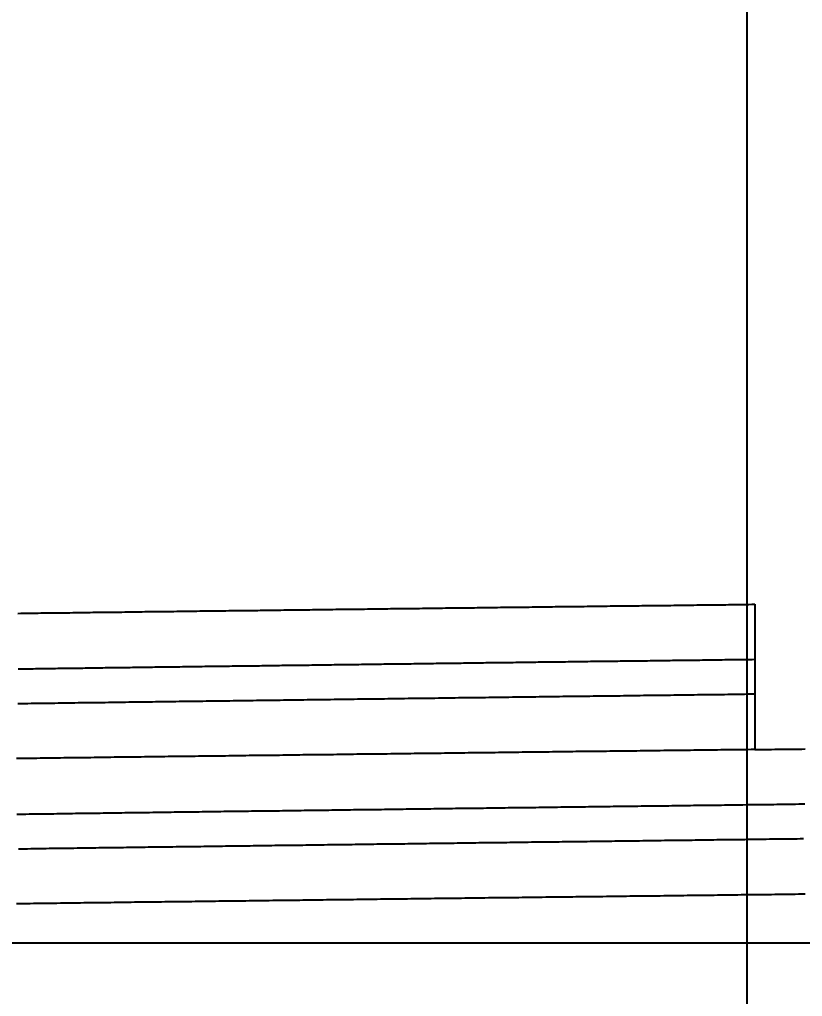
# Model space of a CAD drawing. Header units: millimetres. Extents: x 0 to 5600, y -67 to 2530.
# Drawn here: x 4138.43 to 4146.72, y 874.2 to 884.56 of the extents above; entities that cross this region are included whole.
import ezdxf
from ezdxf.lldxf.tags import DXFTag

# ---------------------------------------------------------------- set-up
doc = ezdxf.new("R2010")
doc.units = ezdxf.units.MM
for name, color, linetype in [('내부선 및 부속', 4, 'Continuous'), ('중심선', 1, 'DASHED'), ('치수선', 7, 'Continuous')]:
    doc.layers.add(name, color=color, linetype=linetype)
doc.styles.add('____', font='')
doc.styles.get('____').set_extended_font_data('굴림')
tags = doc.linetypes.add('DASHDOT', pattern=[70, 31, -13, 13, -13]).pattern_tags.tags
tags[10:11] = [DXFTag(74, 4), DXFTag(75, 0), DXFTag(340, '0'), DXFTag(46, 0.0), DXFTag(50, 0.0), DXFTag(44, 0.0), DXFTag(45, 0.0)]
tags[8:9] = [DXFTag(74, 4), DXFTag(75, 0), DXFTag(340, '0'), DXFTag(46, 0.0), DXFTag(50, 0.0), DXFTag(44, 0.0), DXFTag(45, 0.0)]
tags[6:7] = [DXFTag(74, 4), DXFTag(75, 0), DXFTag(340, '0'), DXFTag(46, 0.0), DXFTag(50, 0.0), DXFTag(44, 0.0), DXFTag(45, 0.0)]
tags[4:5] = [DXFTag(74, 4), DXFTag(75, 0), DXFTag(340, '0'), DXFTag(46, 0.0), DXFTag(50, 0.0), DXFTag(44, 0.0), DXFTag(45, 0.0)]
tags = doc.linetypes.add('DASHED', pattern=[25.72, 12.86, -12.86]).pattern_tags.tags
tags[6:7] = [DXFTag(74, 4), DXFTag(75, 0), DXFTag(340, '0'), DXFTag(46, 0.0), DXFTag(50, 0.0), DXFTag(44, 0.0), DXFTag(45, 0.0)]
tags[4:5] = [DXFTag(74, 4), DXFTag(75, 0), DXFTag(340, '0'), DXFTag(46, 0.0), DXFTag(50, 0.0), DXFTag(44, 0.0), DXFTag(45, 0.0)]
doc.dimstyles.new('MSADIM', dxfattribs={"dimtxt": 33, "dimasz": 17, "dimexe": 10, "dimexo": 7.5, "dimgap": 10, "dimtad": 0, "dimtih": 1, "dimtoh": 1, "dimdec": 0, "dimzin": 1, "dimdsep": 46, "dimtxsty": '____', "dimcen": 11.25, "dimadec": 0, "dimazin": 0, "dimtfac": 1, "dimtdec": 0, "dimtix": 1, "dimtmove": 0, "dimatfit": 3, "dimfxl": 1, "dimtolj": 1, "dimtzin": 1, "dimarcsym": 0})

# ---------------------------------------------------------------- blocks, each defined once
blk = doc.blocks.new('*D10')
at = {"layer": '치수선', "color": 0, "linetype": 'Continuous', "lineweight": -2, "transparency": 16777216}
for p, q in [((3996.713, 930.2), (3855.18, 930.2)), ((3865.18, 913.2), (3865.18, 603.033)), ((3865.18, 247.2), (3865.18, 557.367)), ((4163.713, 230.2), (3855.18, 230.2))]:
    blk.add_line(p, q, dxfattribs=at)
at = {"layer": '치수선', "color": 0, "linetype": 'Continuous', "transparency": 16777216}
for points in [[(3862.347, 913.2), (3868.014, 913.2), (3865.18, 930.2)], [(3862.347, 247.2), (3868.014, 247.2), (3865.18, 230.2)]]:
    blk.add_solid(points, dxfattribs=at)
at = {"layer": '치수선', "color": 0, "linetype": 'Continuous', "transparency": 16777216, "insert": (3865.18, 580.2), "char_height": 25, "attachment_point": 5, "style": '____'}
blk.add_mtext('\\A1;700', dxfattribs=at)

msp = doc.modelspace()

# ---------------------------------------------------------------- linework, layer by layer
at = {"layer": '내부선 및 부속', "linetype": 'Continuous'}
for p, q in [((4146.214, 878.36), (4146.214, 876.82)), ((4167.113, 874.767), (4125.315, 874.767))]:
    msp.add_line(p, q, dxfattribs=at)
at = {"layer": '내부선 및 부속', "linetype": 'Continuous', "flags": 128}
for points in [[(4138.409, 878.264), (4138.439, 878.265), (4138.47, 878.265), (4138.5, 878.266), (4138.531, 878.266), (4138.562, 878.266), (4138.592, 878.267), (4138.623, 878.267), (4138.653, 878.268), (4138.684, 878.268), (4138.715, 878.268), (4138.745, 878.269), (4138.776, 878.269), (4138.807, 878.27), (4138.837, 878.27), (4138.868, 878.27), (4138.898, 878.271), (4138.929, 878.271), (4138.96, 878.271), (4138.99, 878.272), (4139.021, 878.272), (4139.051, 878.273), (4139.082, 878.273), (4139.113, 878.273), (4139.143, 878.274), (4139.174, 878.274), (4139.204, 878.275), (4139.235, 878.275), (4139.266, 878.275), (4139.296, 878.276), (4139.327, 878.276), (4139.357, 878.277), (4139.388, 878.277), (4139.419, 878.277), (4139.449, 878.278), (4139.48, 878.278), (4139.511, 878.278), (4139.541, 878.279), (4139.572, 878.279), (4139.602, 878.28), (4139.633, 878.28), (4139.664, 878.28), (4139.694, 878.281), (4139.725, 878.281), (4139.755, 878.282), (4139.786, 878.282), (4139.817, 878.282), (4139.847, 878.283), (4139.878, 878.283), (4139.908, 878.283), (4139.939, 878.284), (4139.97, 878.284), (4140, 878.285), (4140.031, 878.285), (4140.061, 878.285), (4140.092, 878.286), (4140.123, 878.286), (4140.153, 878.287), (4140.184, 878.287), (4140.214, 878.287), (4140.245, 878.288), (4140.276, 878.288), (4140.306, 878.288), (4140.337, 878.289), (4140.368, 878.289), (4140.398, 878.29), (4140.429, 878.29), (4140.459, 878.29), (4140.49, 878.291), (4140.521, 878.291), (4140.551, 878.292), (4140.582, 878.292), (4140.612, 878.292), (4140.643, 878.293), (4140.674, 878.293), (4140.704, 878.293), (4140.735, 878.294), (4140.765, 878.294), (4140.796, 878.295), (4140.827, 878.295), (4140.857, 878.295), (4140.888, 878.296), (4140.918, 878.296), (4140.949, 878.296), (4140.98, 878.297), (4140.98, 878.297), (4141.01, 878.297), (4141.041, 878.298), (4141.072, 878.298), (4141.102, 878.298), (4141.133, 878.299), (4141.163, 878.299), (4141.194, 878.299), (4141.225, 878.3), (4141.255, 878.3), (4141.286, 878.301), (4141.316, 878.301), (4141.347, 878.301), (4141.378, 878.302), (4141.408, 878.302), (4141.439, 878.302), (4141.469, 878.303), (4141.5, 878.303), (4141.531, 878.304), (4141.561, 878.304), (4141.592, 878.304), (4141.622, 878.305), (4141.653, 878.305), (4141.684, 878.305), (4141.714, 878.306), (4141.745, 878.306), (4141.776, 878.307), (4141.806, 878.307), (4141.837, 878.307), (4141.867, 878.308), (4141.898, 878.308), (4141.929, 878.308), (4141.959, 878.309), (4141.99, 878.309), (4142.02, 878.31), (4142.051, 878.31), (4142.082, 878.31), (4142.112, 878.311), (4142.143, 878.311), (4142.173, 878.311), (4142.204, 878.312), (4142.235, 878.312), (4142.265, 878.313), (4142.296, 878.313), (4142.326, 878.313), (4142.357, 878.314), (4142.388, 878.314), (4142.418, 878.314), (4142.449, 878.315), (4142.48, 878.315), (4142.51, 878.316), (4142.541, 878.316), (4142.571, 878.316), (4142.602, 878.317), (4142.633, 878.317), (4142.663, 878.317), (4142.694, 878.318), (4142.724, 878.318), (4142.755, 878.319), (4142.786, 878.319), (4142.816, 878.319), (4142.847, 878.32), (4142.877, 878.32), (4142.908, 878.32), (4142.939, 878.321), (4142.969, 878.321), (4143, 878.321), (4143.03, 878.322), (4143.061, 878.322), (4143.092, 878.323), (4143.122, 878.323), (4143.153, 878.323), (4143.184, 878.324), (4143.214, 878.324), (4143.245, 878.324), (4143.275, 878.325), (4143.306, 878.325), (4143.337, 878.326), (4143.367, 878.326), (4143.398, 878.326), (4143.428, 878.327), (4143.459, 878.327), (4143.49, 878.327), (4143.52, 878.328), (4143.551, 878.328), (4143.581, 878.328), (4143.612, 878.329), (4143.643, 878.329), (4143.673, 878.33), (4143.704, 878.33), (4143.734, 878.33), (4143.765, 878.331), (4143.796, 878.331), (4143.826, 878.331), (4143.857, 878.332), (4143.887, 878.332), (4143.918, 878.333), (4143.949, 878.333), (4143.979, 878.333), (4144.01, 878.334), (4144.041, 878.334), (4144.041, 878.334), (4144.071, 878.334), (4144.102, 878.335), (4144.132, 878.335), (4144.163, 878.335), (4144.194, 878.336), (4144.224, 878.336), (4144.255, 878.337), (4144.285, 878.337), (4144.316, 878.337), (4144.347, 878.338), (4144.377, 878.338), (4144.408, 878.338), (4144.438, 878.339), (4144.469, 878.339), (4144.5, 878.34), (4144.53, 878.34), (4144.561, 878.34), (4144.591, 878.341), (4144.622, 878.341), (4144.653, 878.341), (4144.683, 878.342), (4144.714, 878.342), (4144.745, 878.342), (4144.775, 878.343), (4144.806, 878.343), (4144.836, 878.344), (4144.867, 878.344), (4144.898, 878.344), (4144.928, 878.345), (4144.959, 878.345), (4144.989, 878.345), (4145.02, 878.346), (4145.051, 878.346), (4145.081, 878.346), (4145.112, 878.347), (4145.142, 878.347), (4145.173, 878.348), (4145.204, 878.348), (4145.234, 878.348), (4145.265, 878.349), (4145.295, 878.349), (4145.326, 878.349), (4145.357, 878.35), (4145.387, 878.35), (4145.418, 878.35), (4145.449, 878.351), (4145.479, 878.351), (4145.51, 878.352), (4145.54, 878.352), (4145.571, 878.352), (4145.602, 878.353), (4145.632, 878.353), (4145.663, 878.353), (4145.693, 878.354), (4145.724, 878.354), (4145.755, 878.355), (4145.785, 878.355), (4145.816, 878.355), (4145.846, 878.356), (4145.877, 878.356), (4145.908, 878.356), (4145.938, 878.357), (4145.969, 878.357), (4145.999, 878.357), (4146.03, 878.358), (4146.061, 878.358), (4146.091, 878.359), (4146.122, 878.359), (4146.153, 878.359), (4146.183, 878.36), (4146.214, 878.36), (4146.214, 878.36)], [(4146.214, 877.774), (4146.187, 877.773), (4146.161, 877.773), (4146.135, 877.773), (4146.108, 877.772), (4146.082, 877.772), (4146.056, 877.772), (4146.029, 877.771), (4146.003, 877.771), (4145.976, 877.771), (4145.95, 877.77), (4145.924, 877.77), (4145.897, 877.77), (4145.871, 877.769), (4145.845, 877.769), (4145.818, 877.769), (4145.792, 877.768), (4145.766, 877.768), (4145.739, 877.768), (4145.713, 877.767), (4145.687, 877.767), (4145.66, 877.767), (4145.634, 877.766), (4145.607, 877.766), (4145.581, 877.766), (4145.555, 877.765), (4145.528, 877.765), (4145.502, 877.765), (4145.476, 877.764), (4145.449, 877.764), (4145.423, 877.764), (4145.397, 877.763), (4145.37, 877.763), (4145.344, 877.763), (4145.317, 877.762), (4145.291, 877.762), (4145.265, 877.762), (4145.238, 877.761), (4145.212, 877.761), (4145.186, 877.761), (4145.159, 877.76), (4145.133, 877.76), (4145.107, 877.76), (4145.08, 877.759), (4145.054, 877.759), (4145.028, 877.759), (4145.001, 877.758), (4144.975, 877.758), (4144.948, 877.758), (4144.922, 877.757), (4144.896, 877.757), (4144.869, 877.757), (4144.843, 877.756), (4144.817, 877.756), (4144.79, 877.756), (4144.764, 877.755), (4144.738, 877.755), (4144.711, 877.755), (4144.685, 877.754), (4144.658, 877.754), (4144.632, 877.754), (4144.606, 877.753), (4144.579, 877.753), (4144.553, 877.753), (4144.527, 877.752), (4144.5, 877.752), (4144.474, 877.752), (4144.448, 877.751), (4144.421, 877.751), (4144.395, 877.751), (4144.369, 877.75), (4144.342, 877.75), (4144.316, 877.75), (4144.289, 877.749), (4144.263, 877.749), (4144.237, 877.749), (4144.21, 877.748), (4144.184, 877.748), (4144.158, 877.748), (4144.131, 877.747), (4144.105, 877.747), (4144.079, 877.747), (4144.052, 877.746), (4144.026, 877.746), (4143.999, 877.746), (4143.973, 877.745), (4143.947, 877.745), (4143.92, 877.745), (4143.894, 877.744), (4143.868, 877.744), (4143.841, 877.744), (4143.815, 877.743), (4143.789, 877.743), (4143.762, 877.743), (4143.736, 877.742), (4143.71, 877.742), (4143.683, 877.742), (4143.657, 877.741), (4143.63, 877.741), (4143.604, 877.741), (4143.578, 877.74), (4143.578, 877.74), (4143.551, 877.74), (4143.525, 877.74), (4143.499, 877.739), (4143.472, 877.739), (4143.446, 877.739), (4143.42, 877.738), (4143.393, 877.738), (4143.367, 877.738), (4143.34, 877.737), (4143.314, 877.737), (4143.288, 877.737), (4143.261, 877.736), (4143.235, 877.736), (4143.209, 877.736), (4143.182, 877.735), (4143.156, 877.735), (4143.13, 877.735), (4143.103, 877.734), (4143.077, 877.734), (4143.051, 877.733), (4143.024, 877.733), (4142.998, 877.733), (4142.971, 877.732), (4142.945, 877.732), (4142.919, 877.732), (4142.892, 877.731), (4142.866, 877.731), (4142.84, 877.731), (4142.813, 877.73), (4142.787, 877.73), (4142.761, 877.73), (4142.734, 877.729), (4142.708, 877.729), (4142.681, 877.729), (4142.655, 877.728), (4142.629, 877.728), (4142.602, 877.728), (4142.576, 877.727), (4142.55, 877.727), (4142.523, 877.727), (4142.497, 877.726), (4142.471, 877.726), (4142.444, 877.726), (4142.418, 877.725), (4142.392, 877.725), (4142.365, 877.725), (4142.339, 877.724), (4142.312, 877.724), (4142.286, 877.724), (4142.26, 877.723), (4142.233, 877.723), (4142.207, 877.723), (4142.181, 877.722), (4142.154, 877.722), (4142.128, 877.722), (4142.102, 877.721), (4142.075, 877.721), (4142.049, 877.721), (4142.022, 877.72), (4141.996, 877.72), (4141.97, 877.72), (4141.943, 877.719), (4141.917, 877.719), (4141.891, 877.719), (4141.864, 877.718), (4141.838, 877.718), (4141.812, 877.718), (4141.785, 877.717), (4141.759, 877.717), (4141.732, 877.716), (4141.706, 877.716), (4141.68, 877.716), (4141.653, 877.715), (4141.627, 877.715), (4141.601, 877.715), (4141.574, 877.714), (4141.548, 877.714), (4141.522, 877.714), (4141.495, 877.713), (4141.469, 877.713), (4141.443, 877.713), (4141.416, 877.712), (4141.39, 877.712), (4141.363, 877.712), (4141.337, 877.711), (4141.311, 877.711), (4141.284, 877.711), (4141.258, 877.71), (4141.232, 877.71), (4141.205, 877.71), (4141.179, 877.709), (4141.153, 877.709), (4141.126, 877.709), (4141.1, 877.708), (4141.073, 877.708), (4141.047, 877.708), (4141.021, 877.707), (4140.994, 877.707), (4140.968, 877.706), (4140.942, 877.706), (4140.942, 877.706), (4140.915, 877.706), (4140.889, 877.705), (4140.863, 877.705), (4140.836, 877.705), (4140.81, 877.704), (4140.784, 877.704), (4140.757, 877.704), (4140.731, 877.703), (4140.704, 877.703), (4140.678, 877.703), (4140.652, 877.702), (4140.625, 877.702), (4140.599, 877.702), (4140.573, 877.701), (4140.546, 877.701), (4140.52, 877.701), (4140.494, 877.7), (4140.467, 877.7), (4140.441, 877.7), (4140.414, 877.699), (4140.388, 877.699), (4140.362, 877.698), (4140.335, 877.698), (4140.309, 877.698), (4140.283, 877.697), (4140.256, 877.697), (4140.23, 877.697), (4140.204, 877.696), (4140.177, 877.696), (4140.151, 877.696), (4140.125, 877.695), (4140.098, 877.695), (4140.072, 877.695), (4140.045, 877.694), (4140.019, 877.694), (4139.993, 877.694), (4139.966, 877.693), (4139.94, 877.693), (4139.914, 877.692), (4139.887, 877.692), (4139.861, 877.692), (4139.835, 877.691), (4139.808, 877.691), (4139.782, 877.691), (4139.755, 877.69), (4139.729, 877.69), (4139.703, 877.69), (4139.676, 877.689), (4139.65, 877.689), (4139.624, 877.689), (4139.597, 877.688), (4139.571, 877.688), (4139.545, 877.688), (4139.518, 877.687), (4139.492, 877.687), (4139.466, 877.686), (4139.439, 877.686), (4139.413, 877.686), (4139.386, 877.685), (4139.36, 877.685), (4139.334, 877.685), (4139.307, 877.684), (4139.281, 877.684), (4139.255, 877.684), (4139.228, 877.683), (4139.202, 877.683), (4139.176, 877.683), (4139.149, 877.682), (4139.123, 877.682), (4139.096, 877.681), (4139.07, 877.681), (4139.044, 877.681), (4139.017, 877.68), (4138.991, 877.68), (4138.965, 877.68), (4138.938, 877.679), (4138.912, 877.679), (4138.886, 877.679), (4138.859, 877.678), (4138.833, 877.678), (4138.807, 877.677), (4138.78, 877.677), (4138.754, 877.677), (4138.727, 877.676), (4138.701, 877.676), (4138.675, 877.676), (4138.648, 877.675), (4138.622, 877.675), (4138.596, 877.675), (4138.569, 877.674), (4138.543, 877.674), (4138.517, 877.674), (4138.49, 877.673), (4138.464, 877.673), (4138.437, 877.672), (4138.411, 877.672)], [(4146.214, 877.406), (4146.178, 877.406), (4146.142, 877.406), (4146.107, 877.405), (4146.071, 877.405), (4146.035, 877.404), (4146, 877.404), (4145.964, 877.403), (4145.929, 877.403), (4145.893, 877.402), (4145.857, 877.402), (4145.822, 877.401), (4145.786, 877.401), (4145.75, 877.401), (4145.715, 877.4), (4145.679, 877.4), (4145.643, 877.399), (4145.608, 877.399), (4145.572, 877.398), (4145.536, 877.398), (4145.501, 877.397), (4145.465, 877.397), (4145.429, 877.397), (4145.394, 877.396), (4145.358, 877.396), (4145.323, 877.395), (4145.287, 877.395), (4145.251, 877.394), (4145.216, 877.394), (4145.18, 877.393), (4145.144, 877.393), (4145.109, 877.392), (4145.073, 877.392), (4145.037, 877.392), (4145.002, 877.391), (4144.966, 877.391), (4144.93, 877.39), (4144.895, 877.39), (4144.859, 877.389), (4144.823, 877.389), (4144.788, 877.388), (4144.752, 877.388), (4144.717, 877.387), (4144.681, 877.387), (4144.645, 877.387), (4144.61, 877.386), (4144.574, 877.386), (4144.538, 877.385), (4144.503, 877.385), (4144.467, 877.384), (4144.431, 877.384), (4144.396, 877.383), (4144.36, 877.383), (4144.324, 877.382), (4144.289, 877.382), (4144.253, 877.382), (4144.217, 877.381), (4144.182, 877.381), (4144.146, 877.38), (4144.11, 877.38), (4144.075, 877.379), (4144.039, 877.379), (4144.004, 877.378), (4143.968, 877.378), (4143.932, 877.378), (4143.897, 877.377), (4143.861, 877.377), (4143.825, 877.376), (4143.79, 877.376), (4143.754, 877.375), (4143.718, 877.375), (4143.683, 877.374), (4143.647, 877.374), (4143.611, 877.373), (4143.576, 877.373), (4143.54, 877.372), (4143.504, 877.372), (4143.469, 877.372), (4143.433, 877.371), (4143.398, 877.371), (4143.362, 877.37), (4143.326, 877.37), (4143.291, 877.369), (4143.255, 877.369), (4143.219, 877.368), (4143.184, 877.368), (4143.148, 877.367), (4143.112, 877.367), (4143.077, 877.367), (4143.041, 877.366), (4143.005, 877.366), (4142.97, 877.365), (4142.934, 877.365), (4142.898, 877.364), (4142.863, 877.364), (4142.827, 877.363), (4142.791, 877.363), (4142.756, 877.362), (4142.72, 877.362), (4142.685, 877.362), (4142.649, 877.361), (4142.649, 877.361), (4142.613, 877.361), (4142.578, 877.36), (4142.542, 877.36), (4142.506, 877.359), (4142.471, 877.359), (4142.435, 877.358), (4142.399, 877.358), (4142.364, 877.357), (4142.328, 877.357), (4142.292, 877.356), (4142.257, 877.356), (4142.221, 877.356), (4142.185, 877.355), (4142.15, 877.355), (4142.114, 877.354), (4142.079, 877.354), (4142.043, 877.353), (4142.007, 877.353), (4141.972, 877.352), (4141.936, 877.352), (4141.9, 877.351), (4141.865, 877.351), (4141.829, 877.35), (4141.793, 877.35), (4141.758, 877.35), (4141.722, 877.349), (4141.686, 877.349), (4141.651, 877.348), (4141.615, 877.348), (4141.579, 877.347), (4141.544, 877.347), (4141.508, 877.346), (4141.473, 877.346), (4141.437, 877.345), (4141.401, 877.345), (4141.366, 877.344), (4141.33, 877.344), (4141.294, 877.343), (4141.259, 877.343), (4141.223, 877.343), (4141.187, 877.342), (4141.152, 877.342), (4141.116, 877.341), (4141.08, 877.341), (4141.045, 877.34), (4141.009, 877.34), (4140.973, 877.339), (4140.938, 877.339), (4140.902, 877.338), (4140.866, 877.338), (4140.831, 877.337), (4140.795, 877.337), (4140.76, 877.336), (4140.724, 877.336), (4140.688, 877.336), (4140.653, 877.335), (4140.617, 877.335), (4140.581, 877.334), (4140.546, 877.334), (4140.51, 877.333), (4140.474, 877.333), (4140.439, 877.332), (4140.403, 877.332), (4140.367, 877.331), (4140.332, 877.331), (4140.296, 877.33), (4140.26, 877.33), (4140.225, 877.329), (4140.189, 877.329), (4140.154, 877.328), (4140.118, 877.328), (4140.082, 877.327), (4140.047, 877.327), (4140.011, 877.327), (4139.975, 877.326), (4139.94, 877.326), (4139.904, 877.325), (4139.868, 877.325), (4139.833, 877.324), (4139.797, 877.324), (4139.761, 877.323), (4139.726, 877.323), (4139.69, 877.322), (4139.654, 877.322), (4139.619, 877.321), (4139.583, 877.321), (4139.548, 877.32), (4139.512, 877.32), (4139.476, 877.319), (4139.441, 877.319), (4139.405, 877.318), (4139.369, 877.318), (4139.334, 877.317), (4139.298, 877.317), (4139.262, 877.316), (4139.227, 877.316), (4139.191, 877.315), (4139.155, 877.315), (4139.12, 877.315), (4139.084, 877.314), (4139.084, 877.314), (4139.048, 877.314), (4139.013, 877.313), (4138.977, 877.313), (4138.941, 877.312), (4138.906, 877.312), (4138.87, 877.311), (4138.835, 877.311), (4138.799, 877.31), (4138.763, 877.31), (4138.728, 877.309), (4138.692, 877.309), (4138.656, 877.308), (4138.621, 877.308), (4138.585, 877.307), (4138.549, 877.307), (4138.514, 877.306), (4138.478, 877.306), (4138.442, 877.305), (4138.407, 877.305)], [(4146.214, 876.82), (4146.178, 876.82), (4146.142, 876.819), (4146.107, 876.819), (4146.071, 876.818), (4146.035, 876.818), (4146, 876.818), (4145.964, 876.817), (4145.928, 876.817), (4145.892, 876.816), (4145.857, 876.816), (4145.821, 876.815), (4145.785, 876.815), (4145.75, 876.815), (4145.714, 876.814), (4145.678, 876.814), (4145.642, 876.813), (4145.607, 876.813), (4145.571, 876.813), (4145.535, 876.812), (4145.5, 876.812), (4145.464, 876.811), (4145.428, 876.811), (4145.393, 876.81), (4145.357, 876.81), (4145.321, 876.81), (4145.285, 876.809), (4145.25, 876.809), (4145.214, 876.808), (4145.178, 876.808), (4145.143, 876.807), (4145.107, 876.807), (4145.071, 876.807), (4145.036, 876.806), (4145, 876.806), (4144.964, 876.805), (4144.928, 876.805), (4144.893, 876.804), (4144.857, 876.804), (4144.821, 876.804), (4144.786, 876.803), (4144.75, 876.803), (4144.714, 876.802), (4144.678, 876.802), (4144.643, 876.801), (4144.607, 876.801), (4144.571, 876.801), (4144.536, 876.8), (4144.5, 876.8), (4144.464, 876.799), (4144.429, 876.799), (4144.393, 876.798), (4144.357, 876.798), (4144.321, 876.798), (4144.286, 876.797), (4144.25, 876.797), (4144.214, 876.796), (4144.179, 876.796), (4144.143, 876.795), (4144.107, 876.795), (4144.071, 876.795), (4144.036, 876.794), (4144, 876.794), (4143.964, 876.793), (4143.929, 876.793), (4143.893, 876.792), (4143.857, 876.792), (4143.822, 876.792), (4143.786, 876.791), (4143.75, 876.791), (4143.714, 876.79), (4143.679, 876.79), (4143.643, 876.789), (4143.607, 876.789), (4143.572, 876.789), (4143.536, 876.788), (4143.5, 876.788), (4143.465, 876.787), (4143.429, 876.787), (4143.393, 876.786), (4143.357, 876.786), (4143.322, 876.786), (4143.286, 876.785), (4143.25, 876.785), (4143.215, 876.784), (4143.179, 876.784), (4143.143, 876.783), (4143.107, 876.783), (4143.072, 876.783), (4143.036, 876.782), (4143, 876.782), (4142.965, 876.781), (4142.929, 876.781), (4142.893, 876.78), (4142.858, 876.78), (4142.822, 876.78), (4142.786, 876.779), (4142.75, 876.779), (4142.715, 876.778), (4142.679, 876.778), (4142.643, 876.777), (4142.643, 876.777), (4142.608, 876.777), (4142.572, 876.776), (4142.536, 876.776), (4142.501, 876.776), (4142.465, 876.775), (4142.429, 876.775), (4142.393, 876.774), (4142.358, 876.774), (4142.322, 876.773), (4142.286, 876.773), (4142.251, 876.773), (4142.215, 876.772), (4142.179, 876.772), (4142.143, 876.771), (4142.108, 876.771), (4142.072, 876.77), (4142.036, 876.77), (4142.001, 876.77), (4141.965, 876.769), (4141.929, 876.769), (4141.894, 876.768), (4141.858, 876.768), (4141.822, 876.767), (4141.786, 876.767), (4141.751, 876.766), (4141.715, 876.766), (4141.679, 876.766), (4141.644, 876.765), (4141.608, 876.765), (4141.572, 876.764), (4141.536, 876.764), (4141.501, 876.763), (4141.465, 876.763), (4141.429, 876.763), (4141.394, 876.762), (4141.358, 876.762), (4141.322, 876.761), (4141.287, 876.761), (4141.251, 876.76), (4141.215, 876.76), (4141.179, 876.759), (4141.144, 876.759), (4141.108, 876.759), (4141.072, 876.758), (4141.037, 876.758), (4141.001, 876.757), (4140.965, 876.757), (4140.93, 876.756), (4140.894, 876.756), (4140.858, 876.756), (4140.822, 876.755), (4140.787, 876.755), (4140.751, 876.754), (4140.715, 876.754), (4140.68, 876.753), (4140.644, 876.753), (4140.608, 876.752), (4140.572, 876.752), (4140.537, 876.752), (4140.501, 876.751), (4140.465, 876.751), (4140.43, 876.75), (4140.394, 876.75), (4140.358, 876.749), (4140.323, 876.749), (4140.287, 876.748), (4140.251, 876.748), (4140.215, 876.748), (4140.18, 876.747), (4140.144, 876.747), (4140.108, 876.746), (4140.073, 876.746), (4140.037, 876.745), (4140.001, 876.745), (4139.966, 876.744), (4139.93, 876.744), (4139.894, 876.744), (4139.858, 876.743), (4139.823, 876.743), (4139.787, 876.742), (4139.751, 876.742), (4139.716, 876.741), (4139.68, 876.741), (4139.644, 876.74), (4139.608, 876.74), (4139.573, 876.739), (4139.537, 876.739), (4139.501, 876.739), (4139.466, 876.738), (4139.43, 876.738), (4139.394, 876.737), (4139.359, 876.737), (4139.323, 876.736), (4139.287, 876.736), (4139.251, 876.735), (4139.216, 876.735), (4139.18, 876.734), (4139.144, 876.734), (4139.109, 876.734), (4139.073, 876.733), (4139.073, 876.733), (4139.037, 876.733), (4139.002, 876.732), (4138.966, 876.732), (4138.93, 876.731), (4138.894, 876.731), (4138.859, 876.73), (4138.823, 876.73), (4138.787, 876.729), (4138.752, 876.729), (4138.716, 876.729), (4138.68, 876.728), (4138.644, 876.728), (4138.609, 876.727), (4138.573, 876.727), (4138.537, 876.726), (4138.502, 876.726), (4138.466, 876.725), (4138.43, 876.725), (4138.395, 876.724)], [(4146.214, 876.82), (4146.249, 876.821), (4146.285, 876.821), (4146.321, 876.821), (4146.357, 876.822), (4146.392, 876.822), (4146.428, 876.823), (4146.464, 876.823), (4146.499, 876.824), (4146.535, 876.824), (4146.571, 876.824), (4146.606, 876.825), (4146.642, 876.825), (4146.678, 876.826), (4146.714, 876.826), (4146.749, 876.827)], [(4146.745, 876.241), (4146.712, 876.24), (4146.68, 876.24), (4146.647, 876.239), (4146.614, 876.239), (4146.581, 876.239), (4146.549, 876.238), (4146.516, 876.238), (4146.483, 876.237), (4146.45, 876.237), (4146.418, 876.236), (4146.385, 876.236), (4146.352, 876.236), (4146.319, 876.235), (4146.287, 876.235), (4146.254, 876.234), (4146.221, 876.234), (4146.188, 876.234), (4146.156, 876.233), (4146.123, 876.233), (4146.09, 876.232), (4146.057, 876.232), (4146.025, 876.232), (4145.992, 876.231), (4145.959, 876.231), (4145.927, 876.23), (4145.927, 876.23), (4145.894, 876.23), (4145.861, 876.229), (4145.828, 876.229), (4145.796, 876.229), (4145.763, 876.228), (4145.73, 876.228), (4145.697, 876.227), (4145.665, 876.227), (4145.632, 876.227), (4145.599, 876.226), (4145.566, 876.226), (4145.534, 876.225), (4145.501, 876.225), (4145.468, 876.224), (4145.435, 876.224), (4145.403, 876.224), (4145.37, 876.223), (4145.337, 876.223), (4145.304, 876.222), (4145.272, 876.222), (4145.239, 876.222), (4145.206, 876.221), (4145.173, 876.221), (4145.141, 876.22), (4145.108, 876.22), (4145.075, 876.219), (4145.043, 876.219), (4145.01, 876.219), (4144.977, 876.218), (4144.944, 876.218), (4144.912, 876.217), (4144.879, 876.217), (4144.846, 876.217), (4144.813, 876.216), (4144.781, 876.216), (4144.748, 876.215), (4144.715, 876.215), (4144.682, 876.214), (4144.65, 876.214), (4144.617, 876.214), (4144.584, 876.213), (4144.551, 876.213), (4144.519, 876.212), (4144.486, 876.212), (4144.453, 876.212), (4144.42, 876.211), (4144.388, 876.211), (4144.355, 876.21), (4144.322, 876.21), (4144.289, 876.21), (4144.257, 876.209), (4144.224, 876.209), (4144.191, 876.208), (4144.159, 876.208), (4144.126, 876.207), (4144.093, 876.207), (4144.06, 876.207), (4144.028, 876.206), (4143.995, 876.206), (4143.962, 876.205), (4143.929, 876.205), (4143.897, 876.204), (4143.864, 876.204), (4143.831, 876.204), (4143.798, 876.203), (4143.766, 876.203), (4143.733, 876.202), (4143.7, 876.202), (4143.667, 876.202), (4143.635, 876.201), (4143.602, 876.201), (4143.569, 876.2), (4143.536, 876.2), (4143.504, 876.199), (4143.471, 876.199), (4143.438, 876.199), (4143.405, 876.198), (4143.373, 876.198), (4143.34, 876.197), (4143.307, 876.197), (4143.275, 876.197), (4143.242, 876.196), (4143.209, 876.196), (4143.176, 876.195), (4143.144, 876.195), (4143.111, 876.194), (4143.078, 876.194), (4143.045, 876.194), (4143.013, 876.193), (4142.98, 876.193), (4142.947, 876.192), (4142.914, 876.192), (4142.882, 876.192), (4142.849, 876.191), (4142.816, 876.191), (4142.783, 876.19), (4142.751, 876.19), (4142.718, 876.189), (4142.685, 876.189), (4142.652, 876.189), (4142.652, 876.189), (4142.62, 876.188), (4142.587, 876.188), (4142.554, 876.187), (4142.522, 876.187), (4142.489, 876.186), (4142.456, 876.186), (4142.423, 876.186), (4142.391, 876.185), (4142.358, 876.185), (4142.325, 876.184), (4142.292, 876.184), (4142.26, 876.183), (4142.227, 876.183), (4142.194, 876.183), (4142.161, 876.182), (4142.129, 876.182), (4142.096, 876.181), (4142.063, 876.181), (4142.03, 876.181), (4141.998, 876.18), (4141.965, 876.18), (4141.932, 876.179), (4141.899, 876.179), (4141.867, 876.178), (4141.834, 876.178), (4141.801, 876.178), (4141.768, 876.177), (4141.736, 876.177), (4141.703, 876.176), (4141.67, 876.176), (4141.638, 876.175), (4141.605, 876.175), (4141.572, 876.175), (4141.539, 876.174), (4141.507, 876.174), (4141.474, 876.173), (4141.441, 876.173), (4141.408, 876.172), (4141.376, 876.172), (4141.343, 876.172), (4141.31, 876.171), (4141.277, 876.171), (4141.245, 876.17), (4141.212, 876.17), (4141.179, 876.169), (4141.146, 876.169), (4141.114, 876.169), (4141.081, 876.168), (4141.048, 876.168), (4141.015, 876.167), (4140.983, 876.167), (4140.95, 876.166), (4140.917, 876.166), (4140.884, 876.166), (4140.852, 876.165), (4140.819, 876.165), (4140.786, 876.164), (4140.754, 876.164), (4140.721, 876.163), (4140.688, 876.163), (4140.655, 876.163), (4140.623, 876.162), (4140.59, 876.162), (4140.557, 876.161), (4140.524, 876.161), (4140.492, 876.16), (4140.459, 876.16), (4140.426, 876.159), (4140.393, 876.159), (4140.361, 876.159), (4140.328, 876.158), (4140.295, 876.158), (4140.262, 876.157), (4140.23, 876.157), (4140.197, 876.156), (4140.164, 876.156), (4140.131, 876.156), (4140.099, 876.155), (4140.066, 876.155), (4140.033, 876.154), (4140.001, 876.154), (4139.968, 876.153), (4139.935, 876.153), (4139.902, 876.153), (4139.87, 876.152), (4139.837, 876.152), (4139.804, 876.151), (4139.771, 876.151), (4139.739, 876.15), (4139.706, 876.15), (4139.673, 876.149), (4139.64, 876.149), (4139.608, 876.149), (4139.575, 876.148), (4139.542, 876.148), (4139.509, 876.147), (4139.477, 876.147), (4139.444, 876.146), (4139.411, 876.146), (4139.378, 876.145), (4139.378, 876.145), (4139.346, 876.145), (4139.313, 876.145), (4139.28, 876.144), (4139.247, 876.144), (4139.215, 876.143), (4139.182, 876.143), (4139.149, 876.142), (4139.117, 876.142), (4139.084, 876.141), (4139.051, 876.141), (4139.018, 876.141), (4138.986, 876.14), (4138.953, 876.14), (4138.92, 876.139), (4138.887, 876.139), (4138.855, 876.138), (4138.822, 876.138), (4138.789, 876.137), (4138.756, 876.137), (4138.724, 876.137), (4138.691, 876.136), (4138.658, 876.136), (4138.625, 876.135), (4138.593, 876.135), (4138.56, 876.134), (4138.527, 876.134), (4138.494, 876.133), (4138.462, 876.133), (4138.429, 876.132), (4138.396, 876.132)], [(4146.73, 875.873), (4146.697, 875.873), (4146.665, 875.872), (4146.632, 875.872), (4146.599, 875.872), (4146.566, 875.871), (4146.534, 875.871), (4146.501, 875.87), (4146.468, 875.87), (4146.435, 875.869), (4146.403, 875.869), (4146.37, 875.869), (4146.337, 875.868), (4146.304, 875.868), (4146.272, 875.867), (4146.239, 875.867), (4146.206, 875.867), (4146.174, 875.866), (4146.141, 875.866), (4146.108, 875.865), (4146.075, 875.865), (4146.043, 875.864), (4146.01, 875.864), (4145.977, 875.864), (4145.944, 875.863), (4145.944, 875.863), (4145.912, 875.863), (4145.879, 875.862), (4145.846, 875.862), (4145.813, 875.862), (4145.781, 875.861), (4145.748, 875.861), (4145.715, 875.86), (4145.682, 875.86), (4145.65, 875.859), (4145.617, 875.859), (4145.584, 875.859), (4145.551, 875.858), (4145.519, 875.858), (4145.486, 875.857), (4145.453, 875.857), (4145.42, 875.857), (4145.388, 875.856), (4145.355, 875.856), (4145.322, 875.855), (4145.29, 875.855), (4145.257, 875.855), (4145.224, 875.854), (4145.191, 875.854), (4145.159, 875.853), (4145.126, 875.853), (4145.093, 875.852), (4145.06, 875.852), (4145.028, 875.852), (4144.995, 875.851), (4144.962, 875.851), (4144.929, 875.85), (4144.897, 875.85), (4144.864, 875.85), (4144.831, 875.849), (4144.798, 875.849), (4144.766, 875.848), (4144.733, 875.848), (4144.7, 875.847), (4144.667, 875.847), (4144.635, 875.847), (4144.602, 875.846), (4144.569, 875.846), (4144.536, 875.845), (4144.504, 875.845), (4144.471, 875.845), (4144.438, 875.844), (4144.406, 875.844), (4144.373, 875.843), (4144.34, 875.843), (4144.307, 875.842), (4144.275, 875.842), (4144.242, 875.842), (4144.209, 875.841), (4144.176, 875.841), (4144.144, 875.84), (4144.111, 875.84), (4144.078, 875.84), (4144.045, 875.839), (4144.013, 875.839), (4143.98, 875.838), (4143.947, 875.838), (4143.914, 875.837), (4143.882, 875.837), (4143.849, 875.837), (4143.816, 875.836), (4143.783, 875.836), (4143.751, 875.835), (4143.718, 875.835), (4143.685, 875.835), (4143.652, 875.834), (4143.62, 875.834), (4143.587, 875.833), (4143.554, 875.833), (4143.522, 875.832), (4143.489, 875.832), (4143.456, 875.832), (4143.423, 875.831), (4143.391, 875.831), (4143.358, 875.83), (4143.325, 875.83), (4143.292, 875.83), (4143.26, 875.829), (4143.227, 875.829), (4143.194, 875.828), (4143.161, 875.828), (4143.129, 875.827), (4143.096, 875.827), (4143.063, 875.827), (4143.03, 875.826), (4142.998, 875.826), (4142.965, 875.825), (4142.932, 875.825), (4142.899, 875.824), (4142.867, 875.824), (4142.834, 875.824), (4142.801, 875.823), (4142.769, 875.823), (4142.736, 875.822), (4142.703, 875.822), (4142.67, 875.822), (4142.67, 875.822), (4142.638, 875.821), (4142.605, 875.821), (4142.572, 875.82), (4142.539, 875.82), (4142.507, 875.819), (4142.474, 875.819), (4142.441, 875.819), (4142.408, 875.818), (4142.376, 875.818), (4142.343, 875.817), (4142.31, 875.817), (4142.277, 875.816), (4142.245, 875.816), (4142.212, 875.816), (4142.179, 875.815), (4142.146, 875.815), (4142.114, 875.814), (4142.081, 875.814), (4142.048, 875.813), (4142.015, 875.813), (4141.983, 875.813), (4141.95, 875.812), (4141.917, 875.812), (4141.885, 875.811), (4141.852, 875.811), (4141.819, 875.811), (4141.786, 875.81), (4141.754, 875.81), (4141.721, 875.809), (4141.688, 875.809), (4141.655, 875.808), (4141.623, 875.808), (4141.59, 875.808), (4141.557, 875.807), (4141.524, 875.807), (4141.492, 875.806), (4141.459, 875.806), (4141.426, 875.805), (4141.393, 875.805), (4141.361, 875.805), (4141.328, 875.804), (4141.295, 875.804), (4141.262, 875.803), (4141.23, 875.803), (4141.197, 875.802), (4141.164, 875.802), (4141.131, 875.802), (4141.099, 875.801), (4141.066, 875.801), (4141.033, 875.8), (4141.001, 875.8), (4140.968, 875.799), (4140.935, 875.799), (4140.902, 875.799), (4140.87, 875.798), (4140.837, 875.798), (4140.804, 875.797), (4140.771, 875.797), (4140.739, 875.796), (4140.706, 875.796), (4140.673, 875.795), (4140.64, 875.795), (4140.608, 875.795), (4140.575, 875.794), (4140.542, 875.794), (4140.509, 875.793), (4140.477, 875.793), (4140.444, 875.792), (4140.411, 875.792), (4140.378, 875.792), (4140.346, 875.791), (4140.313, 875.791), (4140.28, 875.79), (4140.247, 875.79), (4140.215, 875.789), (4140.182, 875.789), (4140.149, 875.789), (4140.117, 875.788), (4140.084, 875.788), (4140.051, 875.787), (4140.018, 875.787), (4139.986, 875.786), (4139.953, 875.786), (4139.92, 875.785), (4139.887, 875.785), (4139.855, 875.785), (4139.822, 875.784), (4139.789, 875.784), (4139.756, 875.783), (4139.724, 875.783), (4139.691, 875.782), (4139.658, 875.782), (4139.625, 875.782), (4139.593, 875.781), (4139.56, 875.781), (4139.527, 875.78), (4139.494, 875.78), (4139.462, 875.779), (4139.429, 875.779), (4139.396, 875.778), (4139.396, 875.778), (4139.364, 875.778), (4139.331, 875.778), (4139.298, 875.777), (4139.265, 875.777), (4139.233, 875.776), (4139.2, 875.776), (4139.167, 875.775), (4139.134, 875.775), (4139.102, 875.774), (4139.069, 875.774), (4139.036, 875.774), (4139.003, 875.773), (4138.971, 875.773), (4138.938, 875.772), (4138.905, 875.772), (4138.872, 875.771), (4138.84, 875.771), (4138.807, 875.77), (4138.774, 875.77), (4138.741, 875.77), (4138.709, 875.769), (4138.676, 875.769), (4138.643, 875.768), (4138.61, 875.768), (4138.578, 875.767), (4138.545, 875.767), (4138.512, 875.766), (4138.48, 875.766), (4138.447, 875.765), (4138.414, 875.765)], [(4146.214, 875.28), (4146.178, 875.28), (4146.142, 875.28), (4146.107, 875.279), (4146.071, 875.279), (4146.035, 875.278), (4146, 875.278), (4145.964, 875.277), (4145.928, 875.277), (4145.892, 875.277), (4145.857, 875.276), (4145.821, 875.276), (4145.785, 875.275), (4145.75, 875.275), (4145.714, 875.274), (4145.678, 875.274), (4145.642, 875.274), (4145.607, 875.273), (4145.571, 875.273), (4145.535, 875.272), (4145.5, 875.272), (4145.464, 875.271), (4145.428, 875.271), (4145.393, 875.271), (4145.357, 875.27), (4145.321, 875.27), (4145.285, 875.269), (4145.25, 875.269), (4145.214, 875.268), (4145.178, 875.268), (4145.143, 875.268), (4145.107, 875.267), (4145.071, 875.267), (4145.035, 875.266), (4145, 875.266), (4144.964, 875.265), (4144.928, 875.265), (4144.893, 875.265), (4144.857, 875.264), (4144.821, 875.264), (4144.786, 875.263), (4144.75, 875.263), (4144.714, 875.262), (4144.678, 875.262), (4144.643, 875.262), (4144.607, 875.261), (4144.571, 875.261), (4144.536, 875.26), (4144.5, 875.26), (4144.464, 875.259), (4144.429, 875.259), (4144.393, 875.259), (4144.357, 875.258), (4144.321, 875.258), (4144.286, 875.257), (4144.25, 875.257), (4144.214, 875.256), (4144.179, 875.256), (4144.143, 875.256), (4144.107, 875.255), (4144.071, 875.255), (4144.036, 875.254), (4144, 875.254), (4143.964, 875.253), (4143.929, 875.253), (4143.893, 875.253), (4143.857, 875.252), (4143.822, 875.252), (4143.786, 875.251), (4143.75, 875.251), (4143.714, 875.25), (4143.679, 875.25), (4143.643, 875.25), (4143.607, 875.249), (4143.572, 875.249), (4143.536, 875.248), (4143.5, 875.248), (4143.465, 875.247), (4143.429, 875.247), (4143.393, 875.247), (4143.357, 875.246), (4143.322, 875.246), (4143.286, 875.245), (4143.25, 875.245), (4143.215, 875.244), (4143.179, 875.244), (4143.143, 875.244), (4143.107, 875.243), (4143.072, 875.243), (4143.036, 875.242), (4143, 875.242), (4142.965, 875.241), (4142.929, 875.241), (4142.893, 875.241), (4142.858, 875.24), (4142.822, 875.24), (4142.786, 875.239), (4142.75, 875.239), (4142.715, 875.238), (4142.679, 875.238), (4142.643, 875.238), (4142.643, 875.238), (4142.608, 875.237), (4142.572, 875.237), (4142.536, 875.236), (4142.501, 875.236), (4142.465, 875.235), (4142.429, 875.235), (4142.393, 875.234), (4142.358, 875.234), (4142.322, 875.234), (4142.286, 875.233), (4142.251, 875.233), (4142.215, 875.232), (4142.179, 875.232), (4142.143, 875.231), (4142.108, 875.231), (4142.072, 875.231), (4142.036, 875.23), (4142.001, 875.23), (4141.965, 875.229), (4141.929, 875.229), (4141.894, 875.228), (4141.858, 875.228), (4141.822, 875.228), (4141.786, 875.227), (4141.751, 875.227), (4141.715, 875.226), (4141.679, 875.226), (4141.644, 875.225), (4141.608, 875.225), (4141.572, 875.224), (4141.536, 875.224), (4141.501, 875.224), (4141.465, 875.223), (4141.429, 875.223), (4141.394, 875.222), (4141.358, 875.222), (4141.322, 875.221), (4141.287, 875.221), (4141.251, 875.221), (4141.215, 875.22), (4141.179, 875.22), (4141.144, 875.219), (4141.108, 875.219), (4141.072, 875.218), (4141.037, 875.218), (4141.001, 875.217), (4140.965, 875.217), (4140.93, 875.217), (4140.894, 875.216), (4140.858, 875.216), (4140.822, 875.215), (4140.787, 875.215), (4140.751, 875.214), (4140.715, 875.214), (4140.68, 875.213), (4140.644, 875.213), (4140.608, 875.213), (4140.572, 875.212), (4140.537, 875.212), (4140.501, 875.211), (4140.465, 875.211), (4140.43, 875.21), (4140.394, 875.21), (4140.358, 875.209), (4140.323, 875.209), (4140.287, 875.209), (4140.251, 875.208), (4140.215, 875.208), (4140.18, 875.207), (4140.144, 875.207), (4140.108, 875.206), (4140.073, 875.206), (4140.037, 875.205), (4140.001, 875.205), (4139.966, 875.205), (4139.93, 875.204), (4139.894, 875.204), (4139.858, 875.203), (4139.823, 875.203), (4139.787, 875.202), (4139.751, 875.202), (4139.716, 875.201), (4139.68, 875.201), (4139.644, 875.201), (4139.608, 875.2), (4139.573, 875.2), (4139.537, 875.199), (4139.501, 875.199), (4139.466, 875.198), (4139.43, 875.198), (4139.394, 875.197), (4139.359, 875.197), (4139.323, 875.196), (4139.287, 875.196), (4139.251, 875.196), (4139.216, 875.195), (4139.18, 875.195), (4139.144, 875.194), (4139.109, 875.194), (4139.073, 875.193), (4139.073, 875.193), (4139.037, 875.193), (4139.002, 875.192), (4138.966, 875.192), (4138.93, 875.191), (4138.894, 875.191), (4138.859, 875.191), (4138.823, 875.19), (4138.787, 875.19), (4138.752, 875.189), (4138.716, 875.189), (4138.68, 875.188), (4138.644, 875.188), (4138.609, 875.187), (4138.573, 875.187), (4138.537, 875.186), (4138.502, 875.186), (4138.466, 875.186), (4138.43, 875.185), (4138.395, 875.185)], [(4146.749, 875.287), (4146.714, 875.286), (4146.678, 875.286), (4146.642, 875.285), (4146.606, 875.285), (4146.571, 875.285), (4146.535, 875.284), (4146.499, 875.284), (4146.464, 875.283), (4146.428, 875.283), (4146.392, 875.282), (4146.357, 875.282), (4146.321, 875.282), (4146.285, 875.281), (4146.249, 875.281), (4146.214, 875.28), (4146.214, 875.28)]]:
    msp.add_lwpolyline(points, dxfattribs=at)
at = {"layer": '중심선', "linetype": 'DASHDOT'}
msp.add_line((4146.133, 635.201), (4146.133, 1083.286), dxfattribs=at)

# ---------------------------------------------------------------- dimensions: what is measured, and where the dimension line sits
at = {"layer": '치수선', "linetype": 'Continuous'}
dim = msp.add_linear_dim(base=(3865.18, 230.2), p1=(4004.213, 930.2), p2=(4171.213, 230.2), angle=90, dimstyle='MSADIM', override={"dimtxt": 25}, dxfattribs=at)
dim.commit()
dim.dimension.update_dxf_attribs({"geometry": '*D10', "text_midpoint": (3865.18, 580.2)})

doc.saveas('drawing.dxf')
